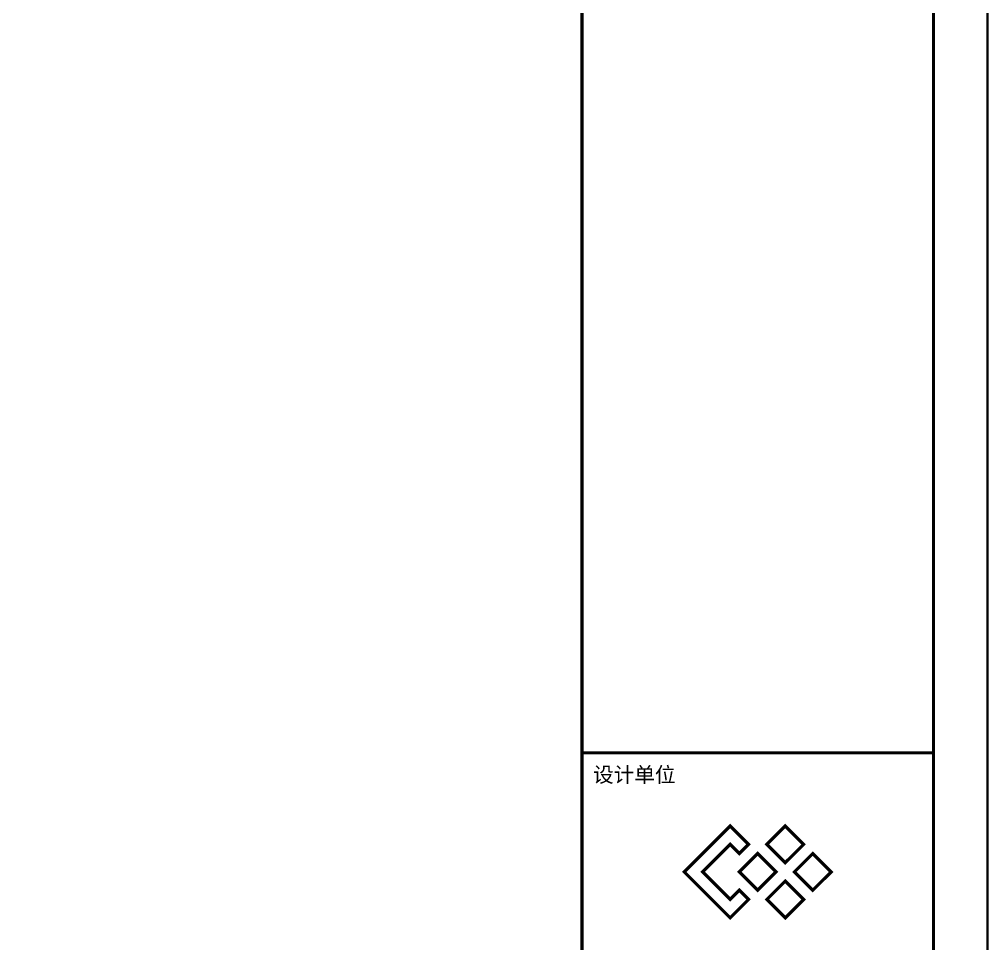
# Model space of a CAD drawing. Extents: x 447413 to 2975780, y -1432727 to 1301644.
# Drawn here: x 2354738 to 2372662, y -1252086 to -1234998 of the extents above; entities that cross this region are included whole.
import ezdxf

# ---------------------------------------------------------------- set-up
doc = ezdxf.new("R2010")
doc.units = 0
doc.header["$LTSCALE"] = 1000
doc.header["$MEASUREMENT"] = 0
doc.layers.add('图框', color=253, linetype='Continuous')
doc.styles.add('cx_biaoti', font='')
doc.styles.get('cx_biaoti').set_extended_font_data('SimSun')

# ---------------------------------------------------------------- blocks, each defined once
blk = doc.blocks.new('A$C6B0021A6')
at = {"layer": '图框', "color": 2, "const_width": 40, "elevation": -84000}
blk.add_lwpolyline([(20, 84120), (118920, 84120), (118920, 20), (20, 20)], close=True, dxfattribs=at)
at = {"layer": '图框', "color": 153, "const_width": 58, "elevation": -84000}
for points in [[(111420, 1020), (2520, 1020), (2520, 83120), (111420, 83120)], [(111420, 83120), (117920, 83120), (117920, 1020), (111420, 1020)], [(111420, 30220), (117920, 30220), (117920, 1020), (111420, 1020)]]:
    blk.add_lwpolyline(points, close=True, dxfattribs=at)
at = {"layer": '图框', "color": 5, "const_width": 60, "elevation": -84000}
blk.add_lwpolyline([(114500, 28529), (114161, 28869), (113312, 28020), (114161, 27171), (114500, 27511), (114331, 27681), (114161, 27511), (113652, 28020), (114161, 28529), (114331, 28359)], close=True, dxfattribs=at)
at = {"layer": '图框', "color": 1, "const_width": 60, "elevation": -84000}
for points in [[(114840, 28529), (115179, 28190), (115519, 28529), (115179, 28869)], [(114331, 28020), (114670, 27681), (115009, 28020), (114670, 28359)], [(115349, 28020), (115688, 27681), (116028, 28020), (115688, 28359)], [(114840, 27511), (115179, 27171), (115519, 27511), (115179, 27850)]]:
    blk.add_lwpolyline(points, close=True, dxfattribs=at)
at = {"layer": '图框', "color": 153, "style": 'cx_biaoti'}
blk.add_text('设计单位', height=280, dxfattribs=at).set_placement((111624, 29678, -84000))

msp = doc.modelspace()

# ---------------------------------------------------------------- block references
msp.add_blockref('A$C6B0021A6', (2253722, -1278780.1, 84000))

doc.saveas('drawing.dxf')
